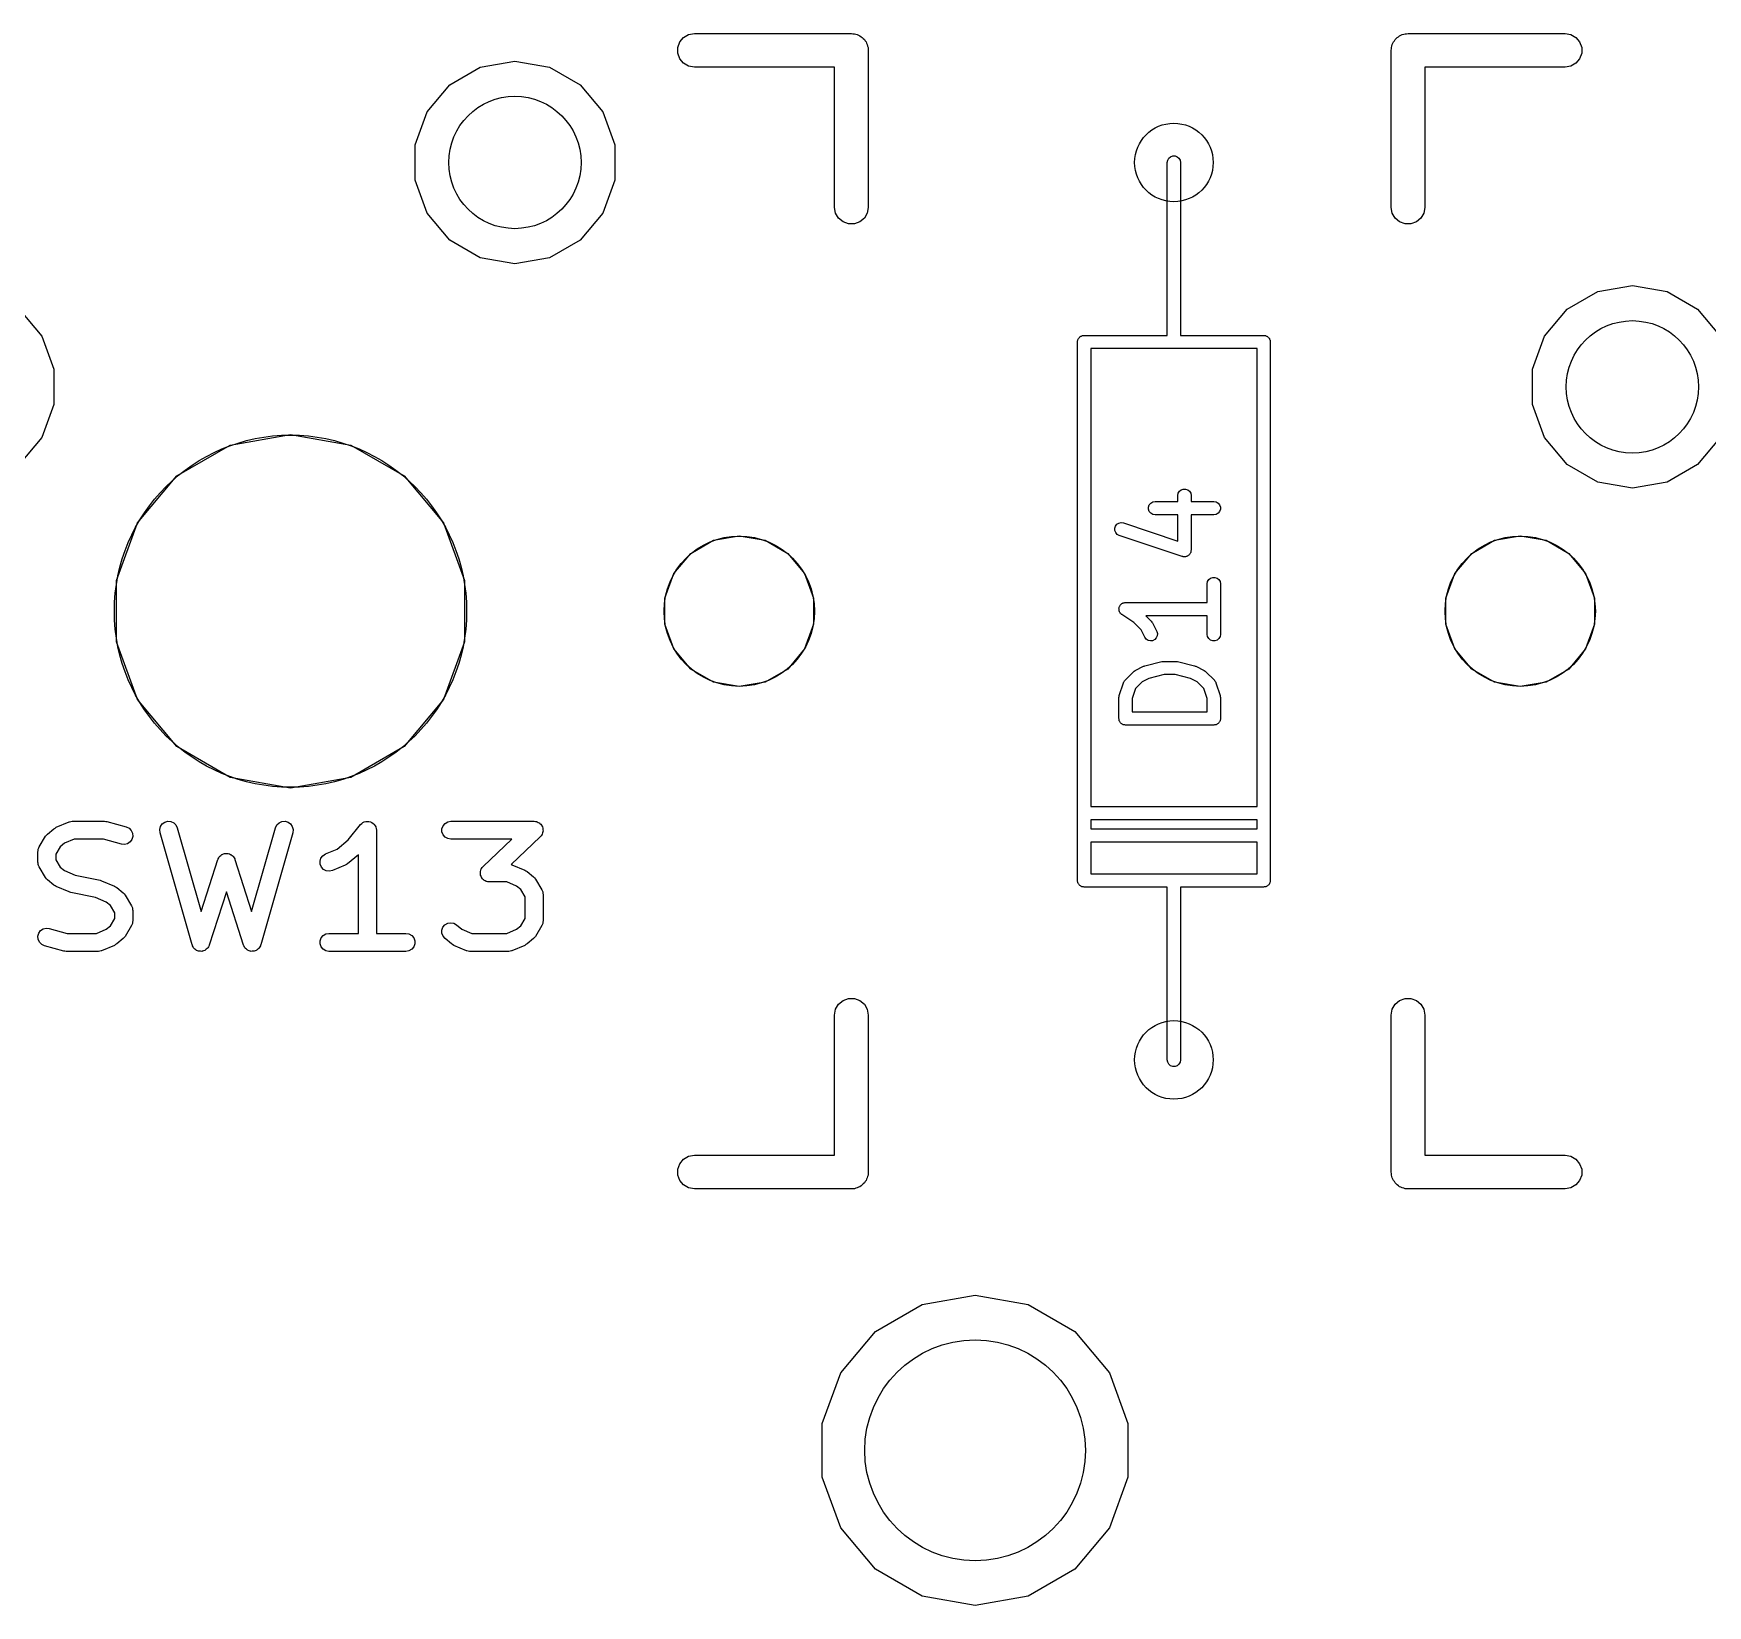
# Model space of a CAD drawing. Extents: x 35 to 203, y -146 to -25.
# Drawn here: x 95.09 to 114.04, y -71.26 to -53.46 of the extents above; entities that cross this region are included whole.
import ezdxf

# ---------------------------------------------------------------- set-up
doc = ezdxf.new("R2010")
doc.units = 0
doc.header["$MEASUREMENT"] = 0
doc.layers.get('0').update_dxf_attribs({"linetype": 'CONTINUOUS'})
doc.layers.add('BLACK', color=7, linetype='CONTINUOUS')

# ---------------------------------------------------------------- blocks, each defined once
blk = doc.blocks.new('PCB詳細')
at = {"layer": 'BLACK'}
for p, q in [((102.384, -53.6169), (102.407, -53.5547)), ((102.384, -53.6831), (102.384, -53.6169)), ((102.407, -53.5547), (102.45, -53.5041)), ((102.45, -53.5041), (102.507, -53.471)), ((102.507, -53.471), (102.572, -53.4595)), ((102.572, -53.4595), (104.35, -53.4595)), ((104.35, -53.4595), (104.366, -53.4624)), ((104.366, -53.4624), (104.383, -53.4624)), ((104.383, -53.4624), (104.399, -53.4681)), ((104.399, -53.4681), (104.415, -53.471)), ((104.415, -53.471), (104.43, -53.4793)), ((104.43, -53.4793), (104.445, -53.485)), ((104.445, -53.485), (104.458, -53.4957)), ((104.458, -53.4957), (104.472, -53.5041)), ((104.472, -53.5041), (104.483, -53.5168)), ((104.483, -53.5168), (104.496, -53.5275)), ((104.496, -53.5275), (104.504, -53.542)), ((104.504, -53.542), (104.515, -53.5547)), ((104.515, -53.5547), (104.521, -53.5704)), ((104.521, -53.5704), (104.529, -53.5848)), ((104.529, -53.5848), (104.532, -53.6013)), ((104.532, -53.6013), (104.538, -53.6169)), ((104.538, -53.6169), (104.538, -53.6336)), ((110.462, -53.6169), (110.468, -53.6013)), ((110.462, -53.6336), (110.462, -53.6169)), ((110.468, -53.6013), (110.471, -53.5848)), ((110.471, -53.5848), (110.479, -53.5704)), ((110.479, -53.5704), (110.485, -53.5547)), ((110.485, -53.5547), (110.496, -53.542)), ((110.496, -53.542), (110.504, -53.5275)), ((110.504, -53.5275), (110.517, -53.5168)), ((110.517, -53.5168), (110.528, -53.5041)), ((110.528, -53.5041), (110.542, -53.4957)), ((110.542, -53.4957), (110.555, -53.485)), ((110.555, -53.485), (110.57, -53.4793)), ((110.57, -53.4793), (110.585, -53.471)), ((110.585, -53.471), (110.601, -53.4681)), ((110.601, -53.4681), (110.617, -53.4624)), ((110.617, -53.4624), (110.634, -53.4624)), ((110.634, -53.4624), (110.65, -53.4595)), ((110.65, -53.4595), (112.428, -53.4595)), ((112.428, -53.4595), (112.493, -53.471)), ((112.493, -53.471), (112.55, -53.5041)), ((112.55, -53.5041), (112.593, -53.5547)), ((112.593, -53.5547), (112.616, -53.6169)), ((112.616, -53.6169), (112.616, -53.6831)), ((100.148, -53.8418), (100.54, -53.7726)), ((100.54, -53.7726), (100.932, -53.8418)), ((102.407, -53.7452), (102.384, -53.6831)), ((102.45, -53.7959), (102.407, -53.7452)), ((102.507, -53.829), (102.45, -53.7959)), ((104.538, -53.6336), (104.54, -53.65)), ((104.54, -53.65), (104.54, -55.428)), ((110.459, -53.65), (110.462, -53.6336)), ((110.459, -55.428), (110.459, -53.65)), ((112.55, -53.7959), (112.493, -53.829)), ((112.593, -53.7452), (112.55, -53.7959)), ((112.616, -53.6831), (112.593, -53.7452)), ((99.8025, -54.0411), (100.148, -53.8418)), ((100.932, -53.8418), (101.278, -54.0411)), ((102.572, -53.8405), (102.507, -53.829)), ((104.159, -53.8405), (102.572, -53.8405)), ((104.159, -55.428), (104.159, -53.8405)), ((112.428, -53.8405), (110.84, -53.8405)), ((110.84, -53.8405), (110.84, -55.428)), ((112.493, -53.829), (112.428, -53.8405)), ((99.5464, -54.3463), (99.8025, -54.0411)), ((101.278, -54.0411), (101.534, -54.3463)), ((99.4101, -54.7208), (99.5464, -54.3463)), ((101.534, -54.3463), (101.67, -54.7208)), ((99.4101, -55.1192), (99.4101, -54.7208)), ((101.67, -54.7208), (101.67, -55.1192)), ((107.925, -54.92), (107.93, -54.8943)), ((107.925, -56.19), (107.925, -54.92)), ((107.93, -54.8943), (107.943, -54.8718)), ((107.943, -54.8718), (107.962, -54.855)), ((107.962, -54.855), (107.987, -54.8461)), ((107.987, -54.8461), (108.013, -54.8461)), ((108.013, -54.8461), (108.037, -54.855)), ((108.037, -54.855), (108.057, -54.8718)), ((108.057, -54.8718), (108.07, -54.8943)), ((108.07, -54.8943), (108.075, -54.92)), ((108.075, -54.92), (108.075, -56.19)), ((99.5464, -55.4937), (99.4101, -55.1192)), ((101.67, -55.1192), (101.534, -55.4937)), ((99.8025, -55.7989), (99.5464, -55.4937)), ((101.534, -55.4937), (101.278, -55.7989)), ((104.171, -55.4932), (104.159, -55.428)), ((104.204, -55.5505), (104.171, -55.4932)), ((104.529, -55.4932), (104.496, -55.5505)), ((104.54, -55.428), (104.529, -55.4932)), ((110.471, -55.4932), (110.459, -55.428)), ((110.504, -55.5505), (110.471, -55.4932)), ((110.829, -55.4932), (110.796, -55.5505)), ((110.84, -55.428), (110.829, -55.4932)), ((104.255, -55.593), (104.204, -55.5505)), ((104.317, -55.6156), (104.255, -55.593)), ((104.383, -55.6156), (104.317, -55.6156)), ((104.445, -55.593), (104.383, -55.6156)), ((104.496, -55.5505), (104.445, -55.593)), ((110.555, -55.593), (110.504, -55.5505)), ((110.617, -55.6156), (110.555, -55.593)), ((110.683, -55.6156), (110.617, -55.6156)), ((110.745, -55.593), (110.683, -55.6156)), ((110.796, -55.5505), (110.745, -55.593)), ((100.148, -55.9982), (99.8025, -55.7989)), ((101.278, -55.7989), (100.932, -55.9982)), ((100.54, -56.0674), (100.148, -55.9982)), ((100.932, -55.9982), (100.54, -56.0674)), ((107.925, -56.877), (107.925, -56.19)), ((108.075, -56.19), (108.075, -56.877)), ((112.452, -56.5811), (112.798, -56.3818)), ((112.798, -56.3818), (113.19, -56.3126)), ((113.19, -56.3126), (113.582, -56.3818)), ((113.582, -56.3818), (113.928, -56.5811)), ((94.9275, -56.5811), (95.1836, -56.8863)), ((112.196, -56.8863), (112.452, -56.5811)), ((113.928, -56.5811), (114.184, -56.8863)), ((95.1836, -56.8863), (95.3199, -57.2608)), ((106.909, -56.952), (106.91, -56.9455)), ((106.909, -63.048), (106.909, -56.952)), ((106.91, -56.939), (106.912, -56.9328)), ((106.91, -56.9455), (106.91, -56.939)), ((106.912, -56.9328), (106.914, -56.9263)), ((106.914, -56.9263), (106.917, -56.9207)), ((106.917, -56.9207), (106.919, -56.9145)), ((106.919, -56.9145), (106.923, -56.9095)), ((106.923, -56.9095), (106.927, -56.9038)), ((106.927, -56.9038), (106.932, -56.8996)), ((106.932, -56.8996), (106.936, -56.8945)), ((106.936, -56.8945), (106.941, -56.8913)), ((106.941, -56.8913), (106.947, -56.887)), ((106.947, -56.887), (106.953, -56.8848)), ((106.953, -56.8848), (106.958, -56.8815)), ((106.958, -56.8815), (106.965, -56.8804)), ((106.965, -56.8804), (106.971, -56.8781)), ((106.971, -56.8781), (106.978, -56.8781)), ((106.978, -56.8781), (106.984, -56.877)), ((106.984, -56.877), (107.925, -56.877)), ((108, -57.027), (107.059, -57.027)), ((107.059, -57.027), (107.059, -62.211)), ((108.941, -57.027), (108, -57.027)), ((108.075, -56.877), (109.016, -56.877)), ((108.941, -62.211), (108.941, -57.027)), ((109.016, -56.877), (109.022, -56.8781)), ((109.022, -56.8781), (109.029, -56.8781)), ((109.029, -56.8781), (109.035, -56.8804)), ((109.035, -56.8804), (109.042, -56.8815)), ((109.042, -56.8815), (109.047, -56.8848)), ((109.047, -56.8848), (109.053, -56.887)), ((109.053, -56.887), (109.059, -56.8913)), ((109.059, -56.8913), (109.064, -56.8945)), ((109.064, -56.8945), (109.068, -56.8996)), ((109.068, -56.8996), (109.073, -56.9038)), ((109.073, -56.9038), (109.077, -56.9095)), ((109.077, -56.9095), (109.081, -56.9145)), ((109.081, -56.9145), (109.083, -56.9207)), ((109.083, -56.9207), (109.086, -56.9263)), ((109.086, -56.9263), (109.088, -56.9328)), ((109.088, -56.9328), (109.09, -56.939)), ((109.09, -56.939), (109.09, -56.9455)), ((109.09, -56.9455), (109.091, -56.952)), ((109.091, -56.952), (109.091, -63.048)), ((112.06, -57.2608), (112.196, -56.8863)), ((95.3199, -57.2608), (95.3199, -57.6592)), ((112.06, -57.6592), (112.06, -57.2608)), ((95.3199, -57.6592), (95.1836, -58.0337)), ((112.196, -58.0337), (112.06, -57.6592)), ((95.1836, -58.0337), (94.9275, -58.3389)), ((96.7134, -58.4667), (97.3154, -58.1192)), ((97.3154, -58.1192), (98, -57.9985)), ((98, -57.9985), (98.6846, -58.1192)), ((98.6846, -58.1192), (99.2865, -58.4667)), ((112.452, -58.3389), (112.196, -58.0337)), ((114.184, -58.0337), (113.928, -58.3389)), ((112.798, -58.5382), (112.452, -58.3389)), ((113.928, -58.3389), (113.582, -58.5382)), ((96.2666, -58.9992), (96.7134, -58.4667)), ((99.2865, -58.4667), (99.7334, -58.9992)), ((113.19, -58.6074), (112.798, -58.5382)), ((113.582, -58.5382), (113.19, -58.6074)), ((108.044, -58.6905), (108.049, -58.6648)), ((108.044, -58.7583), (108.044, -58.6905)), ((108.049, -58.6648), (108.062, -58.6423)), ((108.062, -58.6423), (108.082, -58.6255)), ((108.082, -58.6255), (108.106, -58.6166)), ((108.106, -58.6166), (108.132, -58.6166)), ((108.132, -58.6166), (108.157, -58.6255)), ((108.157, -58.6255), (108.177, -58.6423)), ((108.177, -58.6423), (108.19, -58.6648)), ((108.19, -58.6648), (108.194, -58.6905)), ((108.194, -58.6905), (108.194, -58.7583)), ((107.712, -58.8203), (107.721, -58.7958)), ((107.712, -58.8464), (107.712, -58.8203)), ((107.721, -58.8708), (107.712, -58.8464)), ((107.721, -58.7958), (107.738, -58.7759)), ((107.738, -58.8908), (107.721, -58.8708)), ((107.738, -58.7759), (107.76, -58.7629)), ((107.76, -58.9038), (107.738, -58.8908)), ((107.76, -58.7629), (107.786, -58.7583)), ((107.786, -58.9083), (107.76, -58.9038)), ((107.786, -58.7583), (108.044, -58.7583)), ((108.044, -58.9083), (107.786, -58.9083)), ((108.044, -59.2055), (108.044, -58.9083)), ((108.194, -58.7583), (108.452, -58.7583)), ((108.452, -58.9083), (108.194, -58.9083)), ((108.194, -58.9083), (108.194, -59.3095)), ((108.452, -58.7583), (108.478, -58.7629)), ((108.478, -58.9038), (108.452, -58.9083)), ((108.478, -58.7629), (108.501, -58.7759)), ((108.501, -58.8908), (108.478, -58.9038)), ((108.501, -58.7759), (108.517, -58.7958)), ((108.517, -58.8708), (108.501, -58.8908)), ((108.517, -58.7958), (108.526, -58.8203)), ((108.526, -58.8464), (108.517, -58.8708)), ((108.526, -58.8203), (108.526, -58.8464)), ((96.0289, -59.6524), (96.2666, -58.9992)), ((99.7334, -58.9992), (99.9711, -59.6524)), ((107.331, -59.0604), (107.339, -59.0357)), ((107.331, -59.0865), (107.331, -59.0604)), ((107.341, -59.1107), (107.331, -59.0865)), ((107.339, -59.0357), (107.355, -59.0153)), ((107.358, -59.1302), (107.341, -59.1107)), ((107.355, -59.0153), (107.377, -59.0017)), ((107.377, -59.0017), (107.403, -58.9965)), ((107.403, -58.9965), (107.428, -59.0003)), ((107.428, -59.0003), (108.044, -59.2055)), ((102.531, -59.3457), (102.788, -59.1974)), ((102.788, -59.1974), (103.08, -59.1458)), ((103.08, -59.1458), (103.372, -59.1974)), ((103.372, -59.1974), (103.629, -59.3457)), ((107.381, -59.1426), (107.358, -59.1302)), ((108.095, -59.3807), (107.381, -59.1426)), ((108.194, -59.3095), (108.193, -59.315)), ((111.371, -59.3457), (111.628, -59.1974)), ((111.628, -59.1974), (111.92, -59.1458)), ((111.92, -59.1458), (112.212, -59.1974)), ((112.212, -59.1974), (112.469, -59.3457)), ((102.34, -59.5729), (102.531, -59.3457)), ((103.629, -59.3457), (103.82, -59.5729)), ((108.101, -59.3815), (108.095, -59.3807)), ((108.106, -59.3834), (108.101, -59.3815)), ((108.114, -59.3834), (108.106, -59.3834)), ((108.121, -59.3845), (108.114, -59.3834)), ((108.127, -59.3834), (108.121, -59.3845)), ((108.132, -59.3834), (108.127, -59.3834)), ((108.139, -59.3808), (108.132, -59.3834)), ((108.147, -59.3793), (108.139, -59.3808)), ((108.151, -59.3764), (108.147, -59.3793)), ((108.157, -59.3745), (108.151, -59.3764)), ((108.162, -59.3696), (108.157, -59.3745)), ((108.169, -59.3656), (108.162, -59.3696)), ((108.172, -59.3613), (108.169, -59.3656)), ((108.177, -59.3577), (108.172, -59.3613)), ((108.18, -59.3512), (108.177, -59.3577)), ((108.185, -59.3452), (108.18, -59.3512)), ((108.187, -59.34), (108.185, -59.3452)), ((108.19, -59.3352), (108.187, -59.34)), ((108.191, -59.3277), (108.19, -59.3352)), ((108.193, -59.3205), (108.191, -59.3277)), ((108.193, -59.315), (108.193, -59.3205)), ((111.18, -59.5729), (111.371, -59.3457)), ((112.469, -59.3457), (112.66, -59.5729)), ((96.0289, -60.3476), (96.0289, -59.6524)), ((99.9711, -59.6524), (99.9711, -60.3476)), ((102.239, -59.8517), (102.34, -59.5729)), ((103.82, -59.5729), (103.921, -59.8517)), ((108.377, -59.6905), (108.382, -59.6648)), ((108.377, -59.9012), (108.377, -59.6905)), ((108.382, -59.6648), (108.395, -59.6423)), ((108.395, -59.6423), (108.415, -59.6255)), ((108.415, -59.6255), (108.439, -59.6166)), ((108.439, -59.6166), (108.465, -59.6166)), ((108.465, -59.6166), (108.49, -59.6255)), ((108.49, -59.6255), (108.51, -59.6423)), ((108.51, -59.6423), (108.523, -59.6648)), ((108.523, -59.6648), (108.527, -59.6905)), ((108.527, -59.6905), (108.527, -60.2619)), ((111.079, -59.8517), (111.18, -59.5729)), ((112.66, -59.5729), (112.761, -59.8517)), ((102.239, -60.1483), (102.239, -59.8517)), ((103.921, -59.8517), (103.921, -60.1483)), ((111.079, -60.1483), (111.079, -59.8517)), ((112.761, -59.8517), (112.761, -60.1483)), ((107.378, -59.9714), (107.379, -59.9673)), ((107.379, -59.9803), (107.378, -59.9714)), ((107.379, -59.9632), (107.382, -59.9548)), ((107.379, -59.9673), (107.379, -59.9632)), ((107.379, -59.9892), (107.379, -59.9803)), ((107.38, -59.9931), (107.379, -59.9892)), ((107.38, -59.9973), (107.38, -59.9931)), ((107.384, -60.0053), (107.38, -59.9973)), ((107.382, -59.9548), (107.384, -59.9461)), ((107.384, -59.9461), (107.386, -59.9426)), ((107.387, -60.0137), (107.384, -60.0053)), ((107.386, -59.9426), (107.387, -59.9387)), ((107.387, -59.9387), (107.393, -59.9318)), ((107.39, -60.0169), (107.387, -60.0137)), ((107.392, -60.0206), (107.39, -60.0169)), ((107.398, -60.0268), (107.392, -60.0206)), ((107.393, -59.9318), (107.398, -59.9244)), ((107.398, -59.9244), (107.402, -59.9219)), ((107.404, -60.0336), (107.398, -60.0268)), ((107.402, -59.9219), (107.404, -59.9187)), ((107.404, -59.9187), (107.412, -59.9143)), ((107.408, -60.0357), (107.404, -60.0336)), ((107.411, -60.0386), (107.408, -60.0357)), ((107.547, -60.1297), (107.411, -60.0386)), ((107.412, -59.9143), (107.419, -59.909)), ((107.419, -59.909), (107.423, -59.9078)), ((107.423, -59.9078), (107.427, -59.9057)), ((107.427, -59.9057), (107.436, -59.9042)), ((107.436, -59.9042), (107.444, -59.9016)), ((107.444, -59.9016), (107.448, -59.9019)), ((107.448, -59.9019), (107.452, -59.9012)), ((107.452, -59.9012), (108.377, -59.9012)), ((108.377, -60.0512), (107.681, -60.0512)), ((107.681, -60.0512), (107.744, -60.1136)), ((108.377, -60.2619), (108.377, -60.0512)), ((102.34, -60.4271), (102.239, -60.1483)), ((103.921, -60.1483), (103.82, -60.4271)), ((107.629, -60.2111), (107.547, -60.1297)), ((107.671, -60.2954), (107.629, -60.2111)), ((107.744, -60.1136), (107.75, -60.1235)), ((107.75, -60.1235), (107.758, -60.1331)), ((107.758, -60.1331), (107.805, -60.2284)), ((107.805, -60.2284), (107.813, -60.2533)), ((107.813, -60.2533), (107.811, -60.2793)), ((111.18, -60.4271), (111.079, -60.1483)), ((112.761, -60.1483), (112.66, -60.4271)), ((96.2666, -61.0008), (96.0289, -60.3476)), ((99.9711, -60.3476), (99.7334, -61.0008)), ((102.531, -60.6543), (102.34, -60.4271)), ((103.82, -60.4271), (103.629, -60.6543)), ((107.687, -60.3164), (107.671, -60.2954)), ((107.708, -60.3307), (107.687, -60.3164)), ((107.734, -60.3368), (107.708, -60.3307)), ((107.759, -60.3338), (107.734, -60.3368)), ((107.783, -60.3221), (107.759, -60.3338)), ((107.801, -60.3032), (107.783, -60.3221)), ((107.811, -60.2793), (107.801, -60.3032)), ((108.382, -60.2876), (108.377, -60.2619)), ((108.395, -60.3101), (108.382, -60.2876)), ((108.415, -60.3269), (108.395, -60.3101)), ((108.439, -60.3358), (108.415, -60.3269)), ((108.465, -60.3358), (108.439, -60.3358)), ((108.49, -60.3269), (108.465, -60.3358)), ((108.51, -60.3101), (108.49, -60.3269)), ((108.523, -60.2876), (108.51, -60.3101)), ((108.527, -60.2619), (108.523, -60.2876)), ((111.371, -60.6543), (111.18, -60.4271)), ((112.66, -60.4271), (112.469, -60.6543)), ((107.562, -60.671), (107.657, -60.6234)), ((107.657, -60.6234), (107.665, -60.6211)), ((107.665, -60.6211), (107.672, -60.6177)), ((107.672, -60.6177), (107.863, -60.5701)), ((107.863, -60.5701), (107.872, -60.5694)), ((107.872, -60.5694), (107.881, -60.5679)), ((107.881, -60.5679), (108.024, -60.5679)), ((108.024, -60.5679), (108.033, -60.5694)), ((108.033, -60.5694), (108.042, -60.5701)), ((108.042, -60.5701), (108.232, -60.6177)), ((108.232, -60.6177), (108.24, -60.6211)), ((108.24, -60.6211), (108.248, -60.6234)), ((108.248, -60.6234), (108.343, -60.671)), ((102.788, -60.8026), (102.531, -60.6543)), ((103.08, -60.8541), (102.788, -60.8026)), ((103.372, -60.8026), (103.08, -60.8541)), ((103.629, -60.6543), (103.372, -60.8026)), ((107.381, -60.9525), (107.429, -60.8096)), ((107.429, -60.8096), (107.431, -60.8058)), ((107.431, -60.8058), (107.432, -60.8016)), ((107.432, -60.8016), (107.437, -60.7944)), ((107.437, -60.7944), (107.441, -60.7867)), ((107.441, -60.7867), (107.444, -60.7838)), ((107.444, -60.7838), (107.447, -60.7803)), ((107.447, -60.7803), (107.542, -60.6851)), ((107.542, -60.6851), (107.552, -60.6782)), ((107.552, -60.6782), (107.562, -60.671)), ((107.64, -60.7997), (107.566, -60.8738)), ((107.717, -60.7612), (107.64, -60.7997)), ((107.89, -60.7179), (107.717, -60.7612)), ((108.015, -60.7179), (107.89, -60.7179)), ((108.188, -60.7612), (108.015, -60.7179)), ((108.265, -60.7997), (108.188, -60.7612)), ((108.339, -60.8738), (108.265, -60.7997)), ((108.343, -60.671), (108.353, -60.6782)), ((108.353, -60.6782), (108.363, -60.6851)), ((108.363, -60.6851), (108.458, -60.7803)), ((108.458, -60.7803), (108.46, -60.7838)), ((108.46, -60.7838), (108.464, -60.7867)), ((108.464, -60.7867), (108.468, -60.7944)), ((108.468, -60.7944), (108.473, -60.8016)), ((108.473, -60.8016), (108.474, -60.8058)), ((108.474, -60.8058), (108.476, -60.8096)), ((108.476, -60.8096), (108.524, -60.9525)), ((111.628, -60.8026), (111.371, -60.6543)), ((111.92, -60.8541), (111.628, -60.8026)), ((112.212, -60.8026), (111.92, -60.8541)), ((112.469, -60.6543), (112.212, -60.8026)), ((96.7134, -61.5332), (96.2666, -61.0008)), ((99.7334, -61.0008), (99.2865, -61.5332)), ((107.377, -60.9762), (107.379, -60.9643)), ((107.377, -61.2143), (107.377, -60.9762)), ((107.379, -60.9643), (107.381, -60.9525)), ((107.566, -60.8738), (107.527, -60.9884)), ((107.527, -60.9884), (107.527, -61.1393)), ((108.377, -60.9884), (108.339, -60.8738)), ((108.377, -61.1393), (108.377, -60.9884)), ((108.524, -60.9525), (108.525, -60.9643)), ((108.525, -60.9643), (108.527, -60.9762)), ((108.527, -60.9762), (108.527, -61.2143)), ((107.527, -61.1393), (108.377, -61.1393)), ((107.379, -61.2207), (107.377, -61.2143)), ((107.379, -61.2273), (107.379, -61.2207)), ((107.381, -61.2335), (107.379, -61.2273)), ((107.382, -61.2399), (107.381, -61.2335)), ((107.385, -61.2456), (107.382, -61.2399)), ((107.387, -61.2518), (107.385, -61.2456)), ((107.392, -61.2568), (107.387, -61.2518)), ((107.395, -61.2625), (107.392, -61.2568)), ((107.4, -61.2667), (107.395, -61.2625)), ((107.404, -61.2717), (107.4, -61.2667)), ((107.41, -61.275), (107.404, -61.2717)), ((107.415, -61.2792), (107.41, -61.275)), ((107.421, -61.2815), (107.415, -61.2792)), ((107.427, -61.2848), (107.421, -61.2815)), ((107.433, -61.2859), (107.427, -61.2848)), ((107.439, -61.2881), (107.433, -61.2859)), ((107.446, -61.2881), (107.439, -61.2881)), ((107.452, -61.2893), (107.446, -61.2881)), ((108.452, -61.2893), (107.452, -61.2893)), ((108.459, -61.2881), (108.452, -61.2893)), ((108.465, -61.2881), (108.459, -61.2881)), ((108.472, -61.2859), (108.465, -61.2881)), ((108.478, -61.2848), (108.472, -61.2859)), ((108.484, -61.2815), (108.478, -61.2848)), ((108.49, -61.2792), (108.484, -61.2815)), ((108.495, -61.275), (108.49, -61.2792)), ((108.501, -61.2717), (108.495, -61.275)), ((108.505, -61.2667), (108.501, -61.2717)), ((108.51, -61.2625), (108.505, -61.2667)), ((108.513, -61.2568), (108.51, -61.2625)), ((108.517, -61.2518), (108.513, -61.2568)), ((108.52, -61.2456), (108.517, -61.2518)), ((108.523, -61.2399), (108.52, -61.2456)), ((108.524, -61.2335), (108.523, -61.2399)), ((108.526, -61.2273), (108.524, -61.2335)), ((108.527, -61.2143), (108.526, -61.2207)), ((108.526, -61.2207), (108.526, -61.2273)), ((97.3154, -61.8808), (96.7134, -61.5332)), ((99.2865, -61.5332), (98.6846, -61.8808)), ((98, -62.0015), (97.3154, -61.8808)), ((98.6846, -61.8808), (98, -62.0015)), ((107.059, -62.211), (108.941, -62.211)), ((95.2388, -62.5354), (95.2498, -62.5224)), ((95.2498, -62.5224), (95.3224, -62.4619)), ((95.3224, -62.4619), (95.3356, -62.4544)), ((95.3356, -62.4544), (95.3484, -62.4462)), ((95.3484, -62.4462), (95.4935, -62.3857)), ((95.4935, -62.3857), (95.4958, -62.3852)), ((95.4958, -62.3852), (95.4978, -62.3841)), ((95.4978, -62.3841), (95.5129, -62.3814)), ((95.5129, -62.3814), (95.5279, -62.378)), ((95.5279, -62.378), (95.5303, -62.3783)), ((95.5303, -62.3783), (95.5326, -62.3779)), ((95.5326, -62.3779), (95.8954, -62.3779)), ((95.8954, -62.3779), (95.909, -62.3803)), ((95.909, -62.3803), (95.9226, -62.3816)), ((95.9226, -62.3816), (96.1403, -62.4421)), ((96.1403, -62.4421), (96.1722, -62.4573)), ((96.1722, -62.4573), (96.1969, -62.4825)), ((96.1969, -62.4825), (96.2115, -62.5146)), ((96.2115, -62.5146), (96.2143, -62.5498)), ((96.5198, -62.4723), (96.5284, -62.4381)), ((96.5235, -62.5074), (96.5198, -62.4723)), ((96.8863, -63.7774), (96.5235, -62.5074)), ((96.5284, -62.4381), (96.5481, -62.4089)), ((96.5481, -62.4089), (96.5767, -62.3882)), ((96.5767, -62.3882), (96.6106, -62.3785)), ((96.6106, -62.3785), (96.6458, -62.381)), ((96.6458, -62.381), (96.678, -62.3953)), ((96.678, -62.3953), (96.7034, -62.4199)), ((96.7034, -62.4199), (96.7188, -62.4516)), ((96.7188, -62.4516), (96.9895, -63.399)), ((97.5591, -63.399), (97.8297, -62.4516)), ((98.0251, -62.5074), (97.6623, -63.7774)), ((97.8297, -62.4516), (97.8452, -62.4199)), ((97.8452, -62.4199), (97.8705, -62.3953)), ((97.8705, -62.3953), (97.9028, -62.381)), ((97.9028, -62.381), (97.938, -62.3785)), ((97.938, -62.3785), (97.9719, -62.3882)), ((97.9719, -62.3882), (98.0004, -62.4089)), ((98.0004, -62.4089), (98.0202, -62.4381)), ((98.0202, -62.4381), (98.0288, -62.4723)), ((98.0288, -62.4723), (98.0251, -62.5074)), ((98.6528, -62.5895), (98.7915, -62.4161)), ((98.7915, -62.4161), (98.7924, -62.4153)), ((98.7924, -62.4153), (98.793, -62.4142)), ((98.793, -62.4142), (98.8056, -62.4036)), ((98.8056, -62.4036), (98.818, -62.3927)), ((98.818, -62.3927), (98.8191, -62.3923)), ((98.8191, -62.3923), (98.8201, -62.3915)), ((98.8201, -62.3915), (98.8355, -62.3859)), ((98.8355, -62.3859), (98.8509, -62.3799)), ((98.8509, -62.3799), (98.8521, -62.3799)), ((98.8521, -62.3799), (98.8532, -62.3795)), ((98.8532, -62.3795), (98.8696, -62.3795)), ((98.8696, -62.3795), (98.8862, -62.3791)), ((98.8862, -62.3791), (98.8873, -62.3795)), ((98.8873, -62.3795), (98.8885, -62.3795)), ((98.8885, -62.3795), (98.904, -62.3851)), ((98.904, -62.3851), (98.9196, -62.3904)), ((98.9196, -62.3904), (98.9205, -62.3911)), ((98.9205, -62.3911), (98.9217, -62.3915)), ((98.9217, -62.3915), (98.9343, -62.4021)), ((98.9343, -62.4021), (98.9471, -62.4124)), ((98.9471, -62.4124), (98.9478, -62.4134)), ((98.9478, -62.4134), (98.9487, -62.4142)), ((98.9487, -62.4142), (98.9569, -62.4285)), ((98.9569, -62.4285), (98.9655, -62.4426)), ((98.9655, -62.4426), (98.9657, -62.4437)), ((98.9657, -62.4437), (98.9663, -62.4448)), ((98.9663, -62.4448), (98.9692, -62.461)), ((98.9692, -62.461), (98.9724, -62.4771)), ((98.9724, -62.4771), (98.9722, -62.4783)), ((98.9722, -62.4783), (98.9725, -62.4795)), ((98.9725, -62.4795), (98.9725, -63.6479)), ((99.7142, -62.4619), (99.7263, -62.4287)), ((99.7142, -62.4972), (99.7142, -62.4619)), ((99.7263, -62.5303), (99.7142, -62.4972)), ((99.7263, -62.4287), (99.749, -62.4017)), ((99.749, -62.5574), (99.7263, -62.5303)), ((99.749, -62.4017), (99.7795, -62.3841)), ((99.7795, -62.3841), (99.8143, -62.3779)), ((99.8143, -62.3779), (100.758, -62.3779)), ((100.758, -62.3779), (100.772, -62.3804)), ((100.772, -62.3804), (100.786, -62.3821)), ((100.786, -62.3821), (100.789, -62.3835)), ((100.789, -62.3835), (100.792, -62.3841)), ((100.792, -62.3841), (100.805, -62.3913)), ((100.805, -62.3913), (100.818, -62.3977)), ((100.818, -62.3977), (100.82, -62.4001)), ((100.82, -62.4001), (100.823, -62.4017)), ((100.823, -62.4017), (100.832, -62.4128)), ((100.832, -62.4128), (100.842, -62.4233)), ((100.846, -62.5303), (100.836, -62.5414)), ((100.842, -62.4233), (100.844, -62.4263)), ((100.844, -62.4263), (100.846, -62.4287)), ((100.846, -62.4287), (100.851, -62.4423)), ((100.847, -62.5273), (100.846, -62.5303)), ((100.849, -62.5247), (100.847, -62.5273)), ((100.853, -62.5108), (100.849, -62.5247)), ((100.851, -62.4423), (100.856, -62.4556)), ((100.858, -62.4972), (100.853, -62.5108)), ((100.856, -62.4556), (100.857, -62.4588)), ((100.857, -62.4588), (100.858, -62.4619)), ((100.858, -62.4619), (100.858, -62.4764)), ((100.858, -62.4764), (100.859, -62.4908)), ((100.859, -62.4908), (100.858, -62.4939)), ((100.858, -62.4939), (100.858, -62.4972)), ((107.059, -62.361), (107.059, -62.465)), ((108.941, -62.361), (107.059, -62.361)), ((107.059, -62.465), (108.941, -62.465)), ((108.941, -62.465), (108.941, -62.361)), ((95.1407, -62.7214), (95.1424, -62.7118)), ((95.1407, -62.8424), (95.1407, -62.7214)), ((95.1424, -62.7118), (95.1425, -62.7021)), ((95.1425, -62.7021), (95.1454, -62.6946)), ((95.1454, -62.6946), (95.1468, -62.6867)), ((95.1468, -62.6867), (95.1517, -62.6782)), ((95.1517, -62.6782), (95.1552, -62.6692)), ((95.1552, -62.6692), (95.2277, -62.5482)), ((95.2277, -62.5482), (95.2388, -62.5354)), ((95.3931, -62.6675), (95.3439, -62.7496)), ((95.4407, -62.6279), (95.3931, -62.6675)), ((95.5529, -62.5811), (95.4407, -62.6279)), ((95.8816, -62.5811), (95.5529, -62.5811)), ((96.0859, -62.6379), (95.8816, -62.5811)), ((96.1211, -62.6413), (96.0859, -62.6379)), ((96.1552, -62.6325), (96.1211, -62.6413)), ((96.1843, -62.6125), (96.1552, -62.6325)), ((96.2048, -62.5838), (96.1843, -62.6125)), ((96.2143, -62.5498), (96.2048, -62.5838)), ((98.3964, -62.7486), (98.5273, -62.694)), ((98.5273, -62.694), (98.6528, -62.5895)), ((99.7795, -62.575), (99.749, -62.5574)), ((99.8143, -62.5811), (99.7795, -62.575)), ((100.504, -62.5811), (99.8143, -62.5811)), ((100.18, -62.8898), (100.504, -62.5811)), ((100.828, -62.5531), (100.498, -62.8671)), ((100.836, -62.5414), (100.828, -62.5531)), ((108.941, -62.615), (107.059, -62.615)), ((107.059, -62.615), (107.059, -62.973)), ((108.941, -62.973), (108.941, -62.615)), ((95.1424, -62.852), (95.1407, -62.8424)), ((95.1425, -62.8617), (95.1424, -62.852)), ((95.1454, -62.8692), (95.1425, -62.8617)), ((95.1468, -62.8771), (95.1454, -62.8692)), ((95.1517, -62.8856), (95.1468, -62.8771)), ((95.1552, -62.8947), (95.1517, -62.8856)), ((95.2277, -63.0156), (95.1552, -62.8947)), ((95.3439, -62.7496), (95.3439, -62.8142)), ((95.3439, -62.8142), (95.3931, -62.8963)), ((95.3931, -62.8963), (95.4407, -62.9359)), ((96.9895, -63.399), (97.1775, -62.8114)), ((97.1775, -62.8114), (97.1794, -62.8078)), ((97.1794, -62.8078), (97.1803, -62.8039)), ((97.1803, -62.8039), (97.1876, -62.7923)), ((97.1876, -62.7923), (97.1939, -62.7802)), ((97.1939, -62.7802), (97.1969, -62.7775)), ((97.1969, -62.7775), (97.1991, -62.7741)), ((97.1991, -62.7741), (97.2099, -62.7657)), ((97.2099, -62.7657), (97.2201, -62.7565)), ((97.2201, -62.7565), (97.2238, -62.7549)), ((97.2238, -62.7549), (97.227, -62.7525)), ((97.227, -62.7525), (97.24, -62.7483)), ((97.24, -62.7483), (97.2527, -62.7431)), ((97.2527, -62.7431), (97.2568, -62.7429)), ((97.2568, -62.7429), (97.2606, -62.7417)), ((97.2606, -62.7417), (97.2743, -62.7422)), ((97.2743, -62.7422), (97.288, -62.7417)), ((97.288, -62.7417), (97.2918, -62.7429)), ((97.2918, -62.7429), (97.2959, -62.7431)), ((97.2959, -62.7431), (97.3085, -62.7483)), ((97.3085, -62.7483), (97.3216, -62.7525)), ((97.3216, -62.7525), (97.3248, -62.7549)), ((97.3248, -62.7549), (97.3285, -62.7565)), ((97.3285, -62.7565), (97.3387, -62.7657)), ((97.3387, -62.7657), (97.3495, -62.7741)), ((97.3495, -62.7741), (97.3516, -62.7775)), ((97.3516, -62.7775), (97.3546, -62.7802)), ((97.3546, -62.7802), (97.361, -62.7923)), ((97.361, -62.7923), (97.3683, -62.8039)), ((97.3683, -62.8039), (97.3692, -62.8078)), ((97.3692, -62.8078), (97.3711, -62.8114)), ((97.3711, -62.8114), (97.5591, -63.399)), ((98.3347, -62.8293), (98.3452, -62.7957)), ((98.3363, -62.8646), (98.3347, -62.8293)), ((98.3499, -62.8971), (98.3363, -62.8646)), ((98.3452, -62.7957), (98.3666, -62.7676)), ((98.3737, -62.9231), (98.3499, -62.8971)), ((98.3666, -62.7676), (98.3964, -62.7486)), ((98.6196, -62.8757), (98.4745, -62.9362)), ((98.6324, -62.8675), (98.6196, -62.8757)), ((98.6456, -62.86), (98.6324, -62.8675)), ((98.7693, -62.7569), (98.6456, -62.86)), ((98.7693, -63.6479), (98.7693, -62.7569)), ((100.161, -62.9156), (100.162, -62.9125)), ((100.162, -62.9125), (100.171, -62.9014)), ((100.171, -62.9014), (100.18, -62.8898)), ((100.498, -62.8671), (100.502, -62.8679)), ((100.502, -62.8679), (100.504, -62.869)), ((100.504, -62.869), (100.507, -62.8695)), ((100.507, -62.8695), (100.652, -62.93)), ((95.2389, -63.0284), (95.2277, -63.0156)), ((95.2498, -63.0414), (95.2389, -63.0284)), ((95.3224, -63.1019), (95.2498, -63.0414)), ((95.3356, -63.1094), (95.3224, -63.1019)), ((95.4407, -62.9359), (95.5627, -62.9868)), ((95.5627, -62.9868), (95.8436, -63.0453)), ((95.8436, -63.0453), (95.8525, -63.0489)), ((95.8525, -63.0489), (95.8619, -63.051)), ((95.8619, -63.051), (96.0071, -63.1115)), ((98.4051, -62.9393), (98.3737, -62.9231)), ((98.4401, -62.9439), (98.4051, -62.9393)), ((98.4745, -62.9362), (98.4401, -62.9439)), ((100.149, -62.952), (100.15, -62.9489)), ((100.15, -62.9665), (100.149, -62.952)), ((100.15, -62.9457), (100.155, -62.9321)), ((100.15, -62.9489), (100.15, -62.9457)), ((100.15, -62.981), (100.15, -62.9665)), ((100.151, -62.984), (100.15, -62.981)), ((100.151, -62.9872), (100.151, -62.984)), ((100.157, -63.0005), (100.151, -62.9872)), ((100.155, -62.9321), (100.159, -62.9182)), ((100.162, -63.0141), (100.157, -63.0005)), ((100.159, -62.9182), (100.161, -62.9156)), ((100.164, -63.0166), (100.162, -63.0141)), ((100.165, -63.0196), (100.164, -63.0166)), ((100.175, -63.0301), (100.165, -63.0196)), ((100.184, -63.0412), (100.175, -63.0301)), ((100.187, -63.0428), (100.184, -63.0412)), ((100.189, -63.0451), (100.187, -63.0428)), ((100.202, -63.0516), (100.189, -63.0451)), ((100.215, -63.0588), (100.202, -63.0516)), ((100.218, -63.0594), (100.215, -63.0588)), ((100.221, -63.0608), (100.218, -63.0594)), ((100.235, -63.0624), (100.221, -63.0608)), ((100.25, -63.0649), (100.235, -63.0624)), ((100.447, -63.0649), (100.25, -63.0649)), ((100.559, -63.1117), (100.447, -63.0649)), ((100.652, -62.93), (100.664, -62.9382)), ((100.664, -62.9382), (100.678, -62.9458)), ((100.678, -62.9458), (100.75, -63.0062)), ((100.75, -63.0062), (100.761, -63.0192)), ((100.761, -63.0192), (100.772, -63.032)), ((100.772, -63.032), (100.845, -63.153)), ((106.91, -63.0545), (106.909, -63.048)), ((106.91, -63.061), (106.91, -63.0545)), ((106.912, -63.0672), (106.91, -63.061)), ((106.914, -63.0737), (106.912, -63.0672)), ((106.917, -63.0793), (106.914, -63.0737)), ((106.919, -63.0855), (106.917, -63.0793)), ((106.923, -63.0905), (106.919, -63.0855)), ((106.927, -63.0962), (106.923, -63.0905)), ((106.932, -63.1004), (106.927, -63.0962)), ((106.936, -63.1055), (106.932, -63.1004)), ((107.059, -62.973), (108, -62.973)), ((108, -62.973), (108.941, -62.973)), ((109.068, -63.1004), (109.064, -63.1055)), ((109.073, -63.0962), (109.068, -63.1004)), ((109.077, -63.0905), (109.073, -63.0962)), ((109.081, -63.0855), (109.077, -63.0905)), ((109.083, -63.0793), (109.081, -63.0855)), ((109.086, -63.0737), (109.083, -63.0793)), ((109.088, -63.0672), (109.086, -63.0737)), ((109.09, -63.061), (109.088, -63.0672)), ((109.091, -63.048), (109.09, -63.0545)), ((109.09, -63.0545), (109.09, -63.061)), ((95.3484, -63.1176), (95.3356, -63.1094)), ((95.4935, -63.1781), (95.3484, -63.1176)), ((95.5029, -63.1802), (95.4935, -63.1781)), ((95.5118, -63.1837), (95.5029, -63.1802)), ((95.7927, -63.2423), (95.5118, -63.1837)), ((95.9148, -63.2931), (95.7927, -63.2423)), ((96.0071, -63.1115), (96.0199, -63.1196)), ((96.0199, -63.1196), (96.033, -63.1272)), ((96.033, -63.1272), (96.1056, -63.1877)), ((96.1056, -63.1877), (96.1166, -63.2006)), ((96.1166, -63.2006), (96.1277, -63.2134)), ((96.1277, -63.2134), (96.2003, -63.3344)), ((97.2743, -63.1757), (97.0808, -63.7805)), ((97.4678, -63.7805), (97.2743, -63.1757)), ((100.607, -63.1513), (100.559, -63.1117)), ((100.656, -63.2334), (100.607, -63.1513)), ((100.656, -63.4795), (100.656, -63.2334)), ((100.845, -63.153), (100.848, -63.1621)), ((100.848, -63.1621), (100.853, -63.1705)), ((100.853, -63.1705), (100.855, -63.1784)), ((100.855, -63.1784), (100.857, -63.1859)), ((100.857, -63.1859), (100.858, -63.1956)), ((100.858, -63.1956), (100.859, -63.2052)), ((100.859, -63.2052), (100.859, -63.5076)), ((106.941, -63.1087), (106.936, -63.1055)), ((106.947, -63.113), (106.941, -63.1087)), ((106.953, -63.1152), (106.947, -63.113)), ((106.958, -63.1185), (106.953, -63.1152)), ((106.965, -63.1196), (106.958, -63.1185)), ((106.971, -63.1219), (106.965, -63.1196)), ((106.978, -63.1219), (106.971, -63.1219)), ((106.984, -63.123), (106.978, -63.1219)), ((107.925, -63.123), (106.984, -63.123)), ((107.925, -63.81), (107.925, -63.123)), ((109.016, -63.123), (108.075, -63.123)), ((108.075, -63.123), (108.075, -63.81)), ((109.022, -63.1219), (109.016, -63.123)), ((109.029, -63.1219), (109.022, -63.1219)), ((109.035, -63.1196), (109.029, -63.1219)), ((109.042, -63.1185), (109.035, -63.1196)), ((109.047, -63.1152), (109.042, -63.1185)), ((109.053, -63.113), (109.047, -63.1152)), ((109.059, -63.1087), (109.053, -63.113)), ((109.064, -63.1055), (109.059, -63.1087)), ((95.9623, -63.3327), (95.9148, -63.2931)), ((96.0115, -63.4148), (95.9623, -63.3327)), ((95.9623, -63.5615), (96.0115, -63.4795)), ((96.0115, -63.4795), (96.0115, -63.4148)), ((96.2003, -63.3344), (96.2037, -63.3435)), ((96.2037, -63.3435), (96.2086, -63.3519)), ((96.2086, -63.3519), (96.21, -63.3598)), ((96.21, -63.3598), (96.2129, -63.3673)), ((96.2129, -63.3673), (96.2131, -63.3771)), ((96.2131, -63.3771), (96.2147, -63.3867)), ((96.2147, -63.3867), (96.2147, -63.5076)), ((100.607, -63.5615), (100.656, -63.4795)), ((95.1412, -63.6793), (95.1506, -63.6453)), ((95.1506, -63.6453), (95.1711, -63.6166)), ((95.1711, -63.6166), (95.2002, -63.5966)), ((95.2002, -63.5966), (95.2344, -63.5878)), ((95.2344, -63.5878), (95.2695, -63.5912)), ((95.2695, -63.5912), (95.4738, -63.6479)), ((95.4738, -63.6479), (95.8025, -63.6479)), ((95.8025, -63.6479), (95.9148, -63.6012)), ((95.9148, -63.6012), (95.9623, -63.5615)), ((96.2003, -63.5599), (96.1277, -63.6808)), ((96.2037, -63.5508), (96.2003, -63.5599)), ((96.2086, -63.5424), (96.2037, -63.5508)), ((96.21, -63.5344), (96.2086, -63.5424)), ((96.2129, -63.5269), (96.21, -63.5344)), ((96.2131, -63.5172), (96.2129, -63.5269)), ((96.2147, -63.5076), (96.2131, -63.5172)), ((98.3701, -63.6717), (98.4007, -63.6541)), ((98.4007, -63.6541), (98.4354, -63.6479)), ((98.4354, -63.6479), (98.7693, -63.6479)), ((98.9725, -63.6479), (99.3063, -63.6479)), ((99.3063, -63.6479), (99.341, -63.6541)), ((99.341, -63.6541), (99.3716, -63.6717)), ((99.7142, -63.6113), (99.7261, -63.5781)), ((99.7143, -63.6466), (99.7142, -63.6113)), ((99.7265, -63.6797), (99.7143, -63.6466)), ((99.7261, -63.5781), (99.7487, -63.551)), ((99.7487, -63.551), (99.7792, -63.5332)), ((99.7792, -63.5332), (99.8139, -63.527)), ((99.8139, -63.527), (99.8487, -63.533)), ((99.8487, -63.533), (99.8793, -63.5505)), ((99.8793, -63.5505), (99.9401, -63.6012)), ((99.9401, -63.6012), (100.052, -63.6479)), ((100.052, -63.6479), (100.447, -63.6479)), ((100.447, -63.6479), (100.559, -63.6012)), ((100.559, -63.6012), (100.607, -63.5615)), ((100.845, -63.5599), (100.772, -63.6808)), ((100.848, -63.5508), (100.845, -63.5599)), ((100.853, -63.5424), (100.848, -63.5508)), ((100.855, -63.5344), (100.853, -63.5424)), ((100.857, -63.5269), (100.855, -63.5344)), ((100.858, -63.5172), (100.857, -63.5269)), ((100.859, -63.5076), (100.858, -63.5172)), ((95.1439, -63.7144), (95.1412, -63.6793)), ((95.1585, -63.7466), (95.1439, -63.7144)), ((95.1833, -63.7717), (95.1585, -63.7466)), ((95.2151, -63.7869), (95.1833, -63.7717)), ((95.4328, -63.8474), (95.2151, -63.7869)), ((95.4465, -63.8487), (95.4328, -63.8474)), ((95.46, -63.8511), (95.4465, -63.8487)), ((95.8229, -63.8511), (95.46, -63.8511)), ((95.8252, -63.8507), (95.8229, -63.8511)), ((95.8275, -63.851), (95.8252, -63.8507)), ((95.8425, -63.8477), (95.8275, -63.851)), ((95.8576, -63.845), (95.8425, -63.8477)), ((95.8596, -63.8438), (95.8576, -63.845)), ((95.8619, -63.8433), (95.8596, -63.8438)), ((96.0071, -63.7828), (95.8619, -63.8433)), ((96.0199, -63.7746), (96.0071, -63.7828)), ((96.033, -63.7671), (96.0199, -63.7746)), ((96.1056, -63.7066), (96.033, -63.7671)), ((96.1166, -63.6937), (96.1056, -63.7066)), ((96.1277, -63.6808), (96.1166, -63.6937)), ((96.8888, -63.7825), (96.8863, -63.7774)), ((96.89, -63.788), (96.8888, -63.7825)), ((96.8964, -63.7983), (96.89, -63.788)), ((96.9017, -63.8092), (96.8964, -63.7983)), ((96.9058, -63.8131), (96.9017, -63.8092)), ((96.9088, -63.8178), (96.9058, -63.8131)), ((96.9184, -63.8253), (96.9088, -63.8178)), ((96.9271, -63.8337), (96.9184, -63.8253)), ((96.9322, -63.836), (96.9271, -63.8337)), ((96.9367, -63.8394), (96.9322, -63.836)), ((96.9483, -63.8431), (96.9367, -63.8394)), ((96.9593, -63.8481), (96.9483, -63.8431)), ((96.9649, -63.8485), (96.9593, -63.8481)), ((96.9703, -63.8502), (96.9649, -63.8485)), ((96.9824, -63.8497), (96.9703, -63.8502)), ((96.9945, -63.8506), (96.9824, -63.8497)), ((96.9999, -63.849), (96.9945, -63.8506)), ((97.0056, -63.8488), (96.9999, -63.849)), ((97.0168, -63.8442), (97.0056, -63.8488)), ((97.0285, -63.8409), (97.0168, -63.8442)), ((97.033, -63.8376), (97.0285, -63.8409)), ((97.0382, -63.8354), (97.033, -63.8376)), ((97.0472, -63.8273), (97.0382, -63.8354)), ((97.057, -63.8202), (97.0472, -63.8273)), ((97.0602, -63.8155), (97.057, -63.8202)), ((97.0643, -63.8117), (97.0602, -63.8155)), ((97.07, -63.801), (97.0643, -63.8117)), ((97.0768, -63.7909), (97.07, -63.801)), ((97.0781, -63.7855), (97.0768, -63.7909)), ((97.0808, -63.7805), (97.0781, -63.7855)), ((97.4704, -63.7855), (97.4678, -63.7805)), ((97.4718, -63.7909), (97.4704, -63.7855)), ((97.4786, -63.801), (97.4718, -63.7909)), ((97.4842, -63.8117), (97.4786, -63.801)), ((97.4884, -63.8155), (97.4842, -63.8117)), ((97.4916, -63.8202), (97.4884, -63.8155)), ((97.5014, -63.8273), (97.4916, -63.8202)), ((97.5103, -63.8354), (97.5014, -63.8273)), ((97.5156, -63.8376), (97.5103, -63.8354)), ((97.5201, -63.8409), (97.5156, -63.8376)), ((97.5318, -63.8442), (97.5201, -63.8409)), ((97.543, -63.8488), (97.5318, -63.8442)), ((97.5486, -63.849), (97.543, -63.8488)), ((97.554, -63.8506), (97.5486, -63.849)), ((97.5661, -63.8497), (97.554, -63.8506)), ((97.5783, -63.8502), (97.5661, -63.8497)), ((97.5836, -63.8485), (97.5783, -63.8502)), ((97.5892, -63.8481), (97.5836, -63.8485)), ((97.6003, -63.8431), (97.5892, -63.8481)), ((97.6119, -63.8394), (97.6003, -63.8431)), ((97.6163, -63.836), (97.6119, -63.8394)), ((97.6215, -63.8337), (97.6163, -63.836)), ((97.6302, -63.8253), (97.6215, -63.8337)), ((97.6398, -63.8178), (97.6302, -63.8253)), ((97.6428, -63.8131), (97.6398, -63.8178)), ((97.6468, -63.8092), (97.6428, -63.8131)), ((97.6521, -63.7983), (97.6468, -63.8092)), ((97.6586, -63.788), (97.6521, -63.7983)), ((97.6598, -63.7825), (97.6586, -63.788)), ((97.6623, -63.7774), (97.6598, -63.7825)), ((98.3354, -63.7319), (98.3474, -63.6987)), ((98.3354, -63.7672), (98.3354, -63.7319)), ((98.3474, -63.8003), (98.3354, -63.7672)), ((98.3474, -63.6987), (98.3701, -63.6717)), ((98.3701, -63.8274), (98.3474, -63.8003)), ((98.4007, -63.845), (98.3701, -63.8274)), ((98.4354, -63.8511), (98.4007, -63.845)), ((99.3063, -63.8511), (98.4354, -63.8511)), ((99.341, -63.845), (99.3063, -63.8511)), ((99.3716, -63.8274), (99.341, -63.845)), ((99.3716, -63.6717), (99.3943, -63.6987)), ((99.3943, -63.8003), (99.3716, -63.8274)), ((99.3943, -63.6987), (99.4063, -63.7319)), ((99.4063, -63.7672), (99.3943, -63.8003)), ((99.4063, -63.7319), (99.4063, -63.7672)), ((99.7492, -63.7066), (99.7265, -63.6797)), ((99.8218, -63.7671), (99.7492, -63.7066)), ((99.835, -63.7746), (99.8218, -63.7671)), ((99.8478, -63.7828), (99.835, -63.7746)), ((99.9929, -63.8433), (99.8478, -63.7828)), ((99.9952, -63.8438), (99.9929, -63.8433)), ((99.9973, -63.845), (99.9952, -63.8438)), ((100.012, -63.8477), (99.9973, -63.845)), ((100.027, -63.851), (100.012, -63.8477)), ((100.03, -63.8507), (100.027, -63.851)), ((100.032, -63.8511), (100.03, -63.8507)), ((100.467, -63.8511), (100.032, -63.8511)), ((100.47, -63.8507), (100.467, -63.8511)), ((100.472, -63.851), (100.47, -63.8507)), ((100.487, -63.8477), (100.472, -63.851)), ((100.502, -63.845), (100.487, -63.8477)), ((100.504, -63.8438), (100.502, -63.845)), ((100.507, -63.8433), (100.504, -63.8438)), ((100.652, -63.7828), (100.507, -63.8433)), ((100.664, -63.7746), (100.652, -63.7828)), ((100.678, -63.7671), (100.664, -63.7746)), ((100.75, -63.7066), (100.678, -63.7671)), ((100.761, -63.6937), (100.75, -63.7066)), ((100.772, -63.6808), (100.761, -63.6937)), ((107.925, -65.08), (107.925, -63.81)), ((108.075, -63.81), (108.075, -65.08)), ((104.204, -64.4495), (104.255, -64.407)), ((104.255, -64.407), (104.317, -64.3844)), ((104.317, -64.3844), (104.383, -64.3844)), ((104.383, -64.3844), (104.445, -64.407)), ((104.445, -64.407), (104.496, -64.4495)), ((110.504, -64.4495), (110.555, -64.407)), ((110.555, -64.407), (110.617, -64.3844)), ((110.617, -64.3844), (110.683, -64.3844)), ((110.683, -64.3844), (110.745, -64.407)), ((110.745, -64.407), (110.796, -64.4495)), ((104.159, -64.572), (104.171, -64.5068)), ((104.159, -66.1595), (104.159, -64.572)), ((104.171, -64.5068), (104.204, -64.4495)), ((104.496, -64.4495), (104.529, -64.5068)), ((104.529, -64.5068), (104.54, -64.572)), ((104.54, -64.572), (104.54, -66.35)), ((110.459, -64.572), (110.471, -64.5068)), ((110.459, -66.35), (110.459, -64.572)), ((110.471, -64.5068), (110.504, -64.4495)), ((110.796, -64.4495), (110.829, -64.5068)), ((110.829, -64.5068), (110.84, -64.572)), ((110.84, -64.572), (110.84, -66.1595)), ((107.93, -65.1057), (107.925, -65.08)), ((107.943, -65.1282), (107.93, -65.1057)), ((107.962, -65.145), (107.943, -65.1282)), ((107.987, -65.1539), (107.962, -65.145)), ((108.013, -65.1539), (107.987, -65.1539)), ((108.037, -65.145), (108.013, -65.1539)), ((108.057, -65.1282), (108.037, -65.145)), ((108.07, -65.1057), (108.057, -65.1282)), ((108.075, -65.08), (108.07, -65.1057)), ((102.384, -66.3169), (102.407, -66.2548)), ((102.384, -66.3831), (102.384, -66.3169)), ((102.407, -66.2548), (102.45, -66.2041)), ((102.45, -66.2041), (102.507, -66.171)), ((102.507, -66.171), (102.572, -66.1595)), ((102.572, -66.1595), (104.159, -66.1595)), ((110.84, -66.1595), (112.428, -66.1595)), ((112.428, -66.1595), (112.493, -66.171)), ((112.493, -66.171), (112.55, -66.2041)), ((112.55, -66.2041), (112.593, -66.2548)), ((112.593, -66.2548), (112.616, -66.3169)), ((112.616, -66.3169), (112.616, -66.3831)), ((102.407, -66.4453), (102.384, -66.3831)), ((102.45, -66.4959), (102.407, -66.4453)), ((102.507, -66.529), (102.45, -66.4959)), ((104.458, -66.5043), (104.445, -66.515)), ((104.472, -66.4959), (104.458, -66.5043)), ((104.483, -66.4832), (104.472, -66.4959)), ((104.496, -66.4725), (104.483, -66.4832)), ((104.504, -66.458), (104.496, -66.4725)), ((104.515, -66.4453), (104.504, -66.458)), ((104.521, -66.4296), (104.515, -66.4453)), ((104.529, -66.4152), (104.521, -66.4296)), ((104.532, -66.3987), (104.529, -66.4152)), ((104.538, -66.3831), (104.532, -66.3987)), ((104.54, -66.35), (104.538, -66.3664)), ((104.538, -66.3664), (104.538, -66.3831)), ((110.462, -66.3664), (110.459, -66.35)), ((110.462, -66.3831), (110.462, -66.3664)), ((110.468, -66.3987), (110.462, -66.3831)), ((110.471, -66.4152), (110.468, -66.3987)), ((110.479, -66.4296), (110.471, -66.4152)), ((110.485, -66.4453), (110.479, -66.4296)), ((110.496, -66.458), (110.485, -66.4453)), ((110.504, -66.4725), (110.496, -66.458)), ((110.517, -66.4832), (110.504, -66.4725)), ((110.528, -66.4959), (110.517, -66.4832)), ((110.542, -66.5043), (110.528, -66.4959)), ((110.555, -66.515), (110.542, -66.5043)), ((112.55, -66.4959), (112.493, -66.529)), ((112.593, -66.4453), (112.55, -66.4959)), ((112.616, -66.3831), (112.593, -66.4453)), ((102.572, -66.5405), (102.507, -66.529)), ((104.35, -66.5405), (102.572, -66.5405)), ((104.366, -66.5376), (104.35, -66.5405)), ((104.383, -66.5376), (104.366, -66.5376)), ((104.399, -66.5319), (104.383, -66.5376)), ((104.415, -66.529), (104.399, -66.5319)), ((104.43, -66.5207), (104.415, -66.529)), ((104.445, -66.515), (104.43, -66.5207)), ((110.57, -66.5207), (110.555, -66.515)), ((110.585, -66.529), (110.57, -66.5207)), ((110.601, -66.5319), (110.585, -66.529)), ((110.617, -66.5376), (110.601, -66.5319)), ((110.634, -66.5376), (110.617, -66.5376)), ((110.65, -66.5405), (110.634, -66.5376)), ((112.428, -66.5405), (110.65, -66.5405)), ((112.493, -66.529), (112.428, -66.5405)), ((105.149, -67.8493), (105.75, -67.7433)), ((105.75, -67.7433), (106.351, -67.8493)), ((104.621, -68.1543), (105.149, -67.8493)), ((106.351, -67.8493), (106.879, -68.1543)), ((104.229, -68.6217), (104.621, -68.1543)), ((106.879, -68.1543), (107.271, -68.6217)), ((104.02, -69.195), (104.229, -68.6217)), ((107.271, -68.6217), (107.48, -69.195)), ((104.02, -69.805), (104.02, -69.195)), ((107.48, -69.195), (107.48, -69.805)), ((104.229, -70.3783), (104.02, -69.805)), ((107.48, -69.805), (107.271, -70.3783)), ((104.621, -70.8457), (104.229, -70.3783)), ((107.271, -70.3783), (106.879, -70.8457)), ((105.149, -71.1507), (104.621, -70.8457)), ((106.879, -70.8457), (106.351, -71.1507)), ((105.75, -71.2567), (105.149, -71.1507)), ((106.351, -71.1507), (105.75, -71.2567))]:
    blk.add_line(p, q, dxfattribs=at)
for centre, radius in [((100.54, -54.92), 0.7493), ((108, -54.92), 0.4445), ((113.19, -57.46), 0.7493), ((98, -60), 1.9939), ((103.08, -60), 0.8509), ((111.92, -60), 0.8509), ((108, -65.08), 0.4445), ((105.75, -69.5), 1.25)]:
    blk.add_circle(centre, radius, dxfattribs=at)

msp = doc.modelspace()

# ---------------------------------------------------------------- block references
at = {"linetype": 'ByBlock'}
msp.add_blockref('PCB詳細', (0, 0), dxfattribs=at)

doc.saveas('drawing.dxf')
